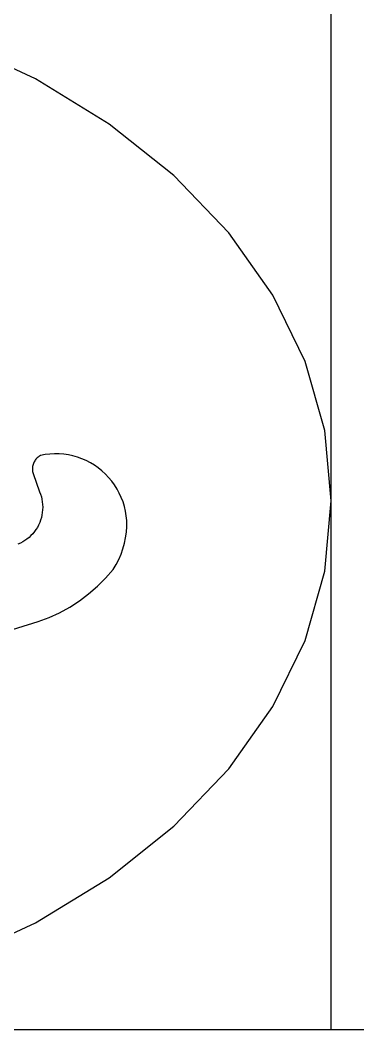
# Model space of a CAD drawing. Extents: x 396092 to 455492, y 17293 to 132793.
# Drawn here: x 416428 to 416472.6, y 46245.8 to 46379.4 of the extents above; entities that cross this region are included whole.
import ezdxf

# ---------------------------------------------------------------- set-up
doc = ezdxf.new("R2010")
doc.units = 0
doc.header["$LTSCALE"] = 1000
doc.header["$MEASUREMENT"] = 0
doc.layers.add('MU', color=34, linetype='Continuous')

msp = doc.modelspace()

# ---------------------------------------------------------------- linework, layer by layer
at = {"layer": 'MU', "color": 37}
for p, q in [((416429.98, 46371.6), (416419.26, 46376.59)), ((416439.71, 46365.64), (416429.98, 46371.6)), ((416448.29, 46358.82), (416439.71, 46365.64)), ((416455.56, 46351.23), (416448.29, 46358.82)), ((416461.38, 46342.99), (416455.56, 46351.23)), ((416465.65, 46334.22), (416461.38, 46342.99)), ((416468.26, 46325.09), (416465.65, 46334.22)), ((416469.13, 46315.76), (416468.26, 46325.09)), ((416429.88, 46321.06), (416429.81, 46320.95)), ((416429.95, 46321.17), (416429.88, 46321.06)), ((416430.03, 46321.28), (416429.95, 46321.17)), ((416430.12, 46321.37), (416430.03, 46321.28)), ((416430.21, 46321.47), (416430.12, 46321.37)), ((416430.31, 46321.55), (416430.21, 46321.47)), ((416430.41, 46321.63), (416430.31, 46321.55)), ((416430.52, 46321.7), (416430.41, 46321.63)), ((416430.64, 46321.77), (416430.52, 46321.7)), ((416431.25, 46321.89), (416430.64, 46321.77)), ((416431.86, 46321.96), (416431.25, 46321.89)), ((416432.48, 46322), (416431.86, 46321.96)), ((416433.1, 46321.99), (416432.48, 46322)), ((416433.72, 46321.95), (416433.1, 46321.99)), ((416434.33, 46321.86), (416433.72, 46321.95)), ((416434.94, 46321.73), (416434.33, 46321.86)), ((416435.53, 46321.56), (416434.94, 46321.73)), ((416436.12, 46321.35), (416435.53, 46321.56)), ((416436.69, 46321.1), (416436.12, 46321.35)), ((416437.24, 46320.81), (416436.69, 46321.1)), ((416429.58, 46320.19), (416429.57, 46320.06)), ((416429.57, 46320.06), (416429.57, 46319.93)), ((416429.57, 46319.93), (416429.58, 46319.79)), ((416429.6, 46320.32), (416429.58, 46320.19)), ((416429.58, 46319.79), (416429.6, 46319.66)), ((416429.62, 46320.45), (416429.6, 46320.32)), ((416429.66, 46320.58), (416429.62, 46320.45)), ((416429.7, 46320.71), (416429.66, 46320.58)), ((416429.75, 46320.83), (416429.7, 46320.71)), ((416429.81, 46320.95), (416429.75, 46320.83)), ((416437.77, 46320.49), (416437.24, 46320.81)), ((416438.28, 46320.13), (416437.77, 46320.49)), ((416438.77, 46319.73), (416438.28, 46320.13)), ((416439.23, 46319.31), (416438.77, 46319.73)), ((416429.6, 46319.66), (416429.62, 46319.53)), ((416429.62, 46319.53), (416429.66, 46319.4)), ((416429.66, 46319.4), (416430.52, 46316.97)), ((416439.23, 46319.31), (416439.66, 46318.86)), ((416440.06, 46318.37), (416439.66, 46318.86)), ((416440.43, 46317.87), (416440.06, 46318.37)), ((416440.77, 46317.33), (416440.43, 46317.87)), ((416441.07, 46316.78), (416440.77, 46317.33)), ((416430.52, 46316.97), (416430.65, 46316.64)), ((416430.65, 46316.64), (416430.75, 46316.31)), ((416430.75, 46316.31), (416430.83, 46315.97)), ((416430.83, 46315.97), (416430.88, 46315.63)), ((416441.33, 46316.21), (416441.07, 46316.78)), ((416441.56, 46315.62), (416441.33, 46316.21)), ((416468.26, 46306.44), (416469.13, 46315.76)), ((416430.88, 46315.63), (416430.92, 46315.28)), ((416430.92, 46314.58), (416430.88, 46314.23)), ((416430.92, 46315.28), (416430.93, 46314.93)), ((416430.93, 46314.93), (416430.92, 46314.58)), ((416441.75, 46315.02), (416441.56, 46315.62)), ((416441.89, 46314.4), (416441.75, 46315.02)), ((416442, 46313.78), (416441.89, 46314.4)), ((416430.65, 46313.21), (416430.53, 46312.89)), ((416430.75, 46313.55), (416430.65, 46313.21)), ((416430.83, 46313.89), (416430.75, 46313.55)), ((416430.88, 46314.23), (416430.83, 46313.89)), ((416442.07, 46313.15), (416442, 46313.78)), ((416442.07, 46312.39), (416442.07, 46313.15)), ((416429.83, 46311.69), (416429.61, 46311.42)), ((416430.03, 46311.97), (416429.83, 46311.69)), ((416430.22, 46312.26), (416430.03, 46311.97)), ((416430.38, 46312.57), (416430.22, 46312.26)), ((416430.53, 46312.89), (416430.38, 46312.57)), ((416442.01, 46311.64), (416442.07, 46312.39)), ((416428.57, 46310.51), (416428.28, 46310.34)), ((416428.85, 46310.71), (416428.57, 46310.51)), ((416429.12, 46310.93), (416428.85, 46310.71)), ((416429.37, 46311.17), (416429.12, 46310.93)), ((416429.61, 46311.42), (416429.37, 46311.17)), ((416441.75, 46310.15), (416441.91, 46310.89)), ((416441.91, 46310.89), (416442.01, 46311.64)), ((416427.97, 46310.18), (416427.66, 46310.04)), ((416428.28, 46310.34), (416427.97, 46310.18)), ((416441.3, 46308.71), (416441.55, 46309.42)), ((416441.55, 46309.42), (416441.75, 46310.15)), ((416440.66, 46307.35), (416441, 46308.02)), ((416441, 46308.02), (416441.3, 46308.71)), ((416439.26, 46305.55), (416440.27, 46306.7)), ((416440.27, 46306.7), (416440.66, 46307.35)), ((416465.65, 46297.3), (416468.26, 46306.44)), ((416438.17, 46304.46), (416439.26, 46305.55)), ((416437.01, 46303.46), (416438.17, 46304.46)), ((416434.5, 46301.7), (416435.78, 46302.54)), ((416435.78, 46302.54), (416437.01, 46303.46)), ((416433.16, 46300.96), (416434.5, 46301.7)), ((416419.99, 46296.63), (416430.35, 46299.78)), ((416430.35, 46299.78), (416431.77, 46300.32)), ((416431.77, 46300.32), (416433.16, 46300.96)), ((416461.38, 46288.54), (416465.65, 46297.3)), ((416455.56, 46280.29), (416461.38, 46288.54)), ((416448.29, 46272.7), (416455.56, 46280.29)), ((416439.71, 46265.88), (416448.29, 46272.7)), ((416429.98, 46259.93), (416439.71, 46265.88)), ((416419.26, 46254.93), (416429.98, 46259.93)), ((416434.81, 46245.76), (416377.48, 46245.76)), ((416497.48, 46245.76), (416434.81, 46245.76))]:
    msp.add_line(p, q, dxfattribs=at)
msp.add_lwpolyline([(416469.13, 46245.76), (416469.13, 46385.76)], dxfattribs=at)

doc.saveas('drawing.dxf')
